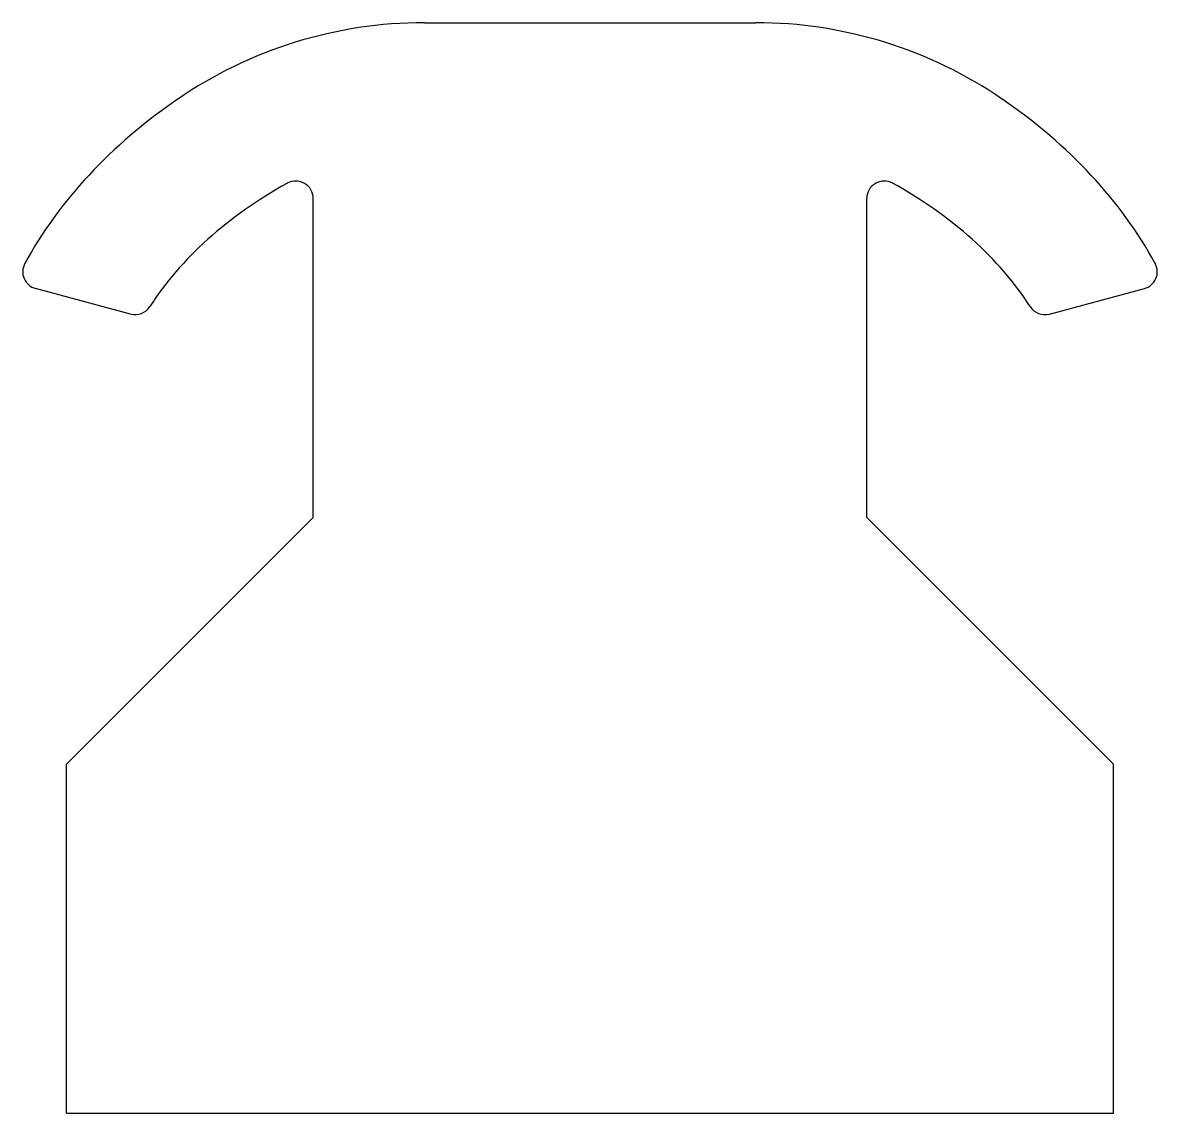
# Model space of a CAD drawing. Header units: millimetres. Extents: x 45 to 175, y 50 to 175.
import ezdxf

# ---------------------------------------------------------------- set-up
doc = ezdxf.new("R2010")
doc.units = ezdxf.units.MM

msp = doc.modelspace()

# ---------------------------------------------------------------- linework, layer by layer
for p, q in [((91.03, 175), (128.97, 175)), ((78.28, 118.28), (78.28, 154.85)), ((141.72, 118.28), (141.72, 154.85)), ((57.36, 141.6), (46.47, 144.52)), ((162.64, 141.6), (173.53, 144.52)), ((50, 90), (78.28, 118.28)), ((170, 90), (141.72, 118.28)), ((50, 50), (50, 90)), ((170, 50), (170, 90)), ((50, 50), (170, 50))]:
    msp.add_line(p, q)
for centre, radius, start, end in [((91.03, 125), 50, 90, 124.4995), ((128.97, 125), 50, 55.5005, 90), ((76.28, 154.85), 2, 360, 118.9882), ((143.72, 154.85), 2, 61.0118, 180), ((46.99, 146.46), 2, 151.3385, 255), ((173.01, 146.46), 2, 285, 28.6615), ((57.88, 143.54), 2, 255, 327.4587), ((162.12, 143.54), 2, 212.5413, 285)]:
    msp.add_arc(centre, radius, start, end)
for major_axis, ratio, start_param, end_param in [((70, 0), 0.75, 2.312575, 2.752532), ((70, 0), 0.75, 0.389061, 0.829017), ((55, 0), 0.681818, 2.253169, 2.731234), ((55, 0), 0.681818, 0.410359, 0.888424)]:
    msp.add_ellipse((110, 127.5), major_axis=major_axis, ratio=ratio, start_param=start_param, end_param=end_param)

doc.saveas('drawing.dxf')
